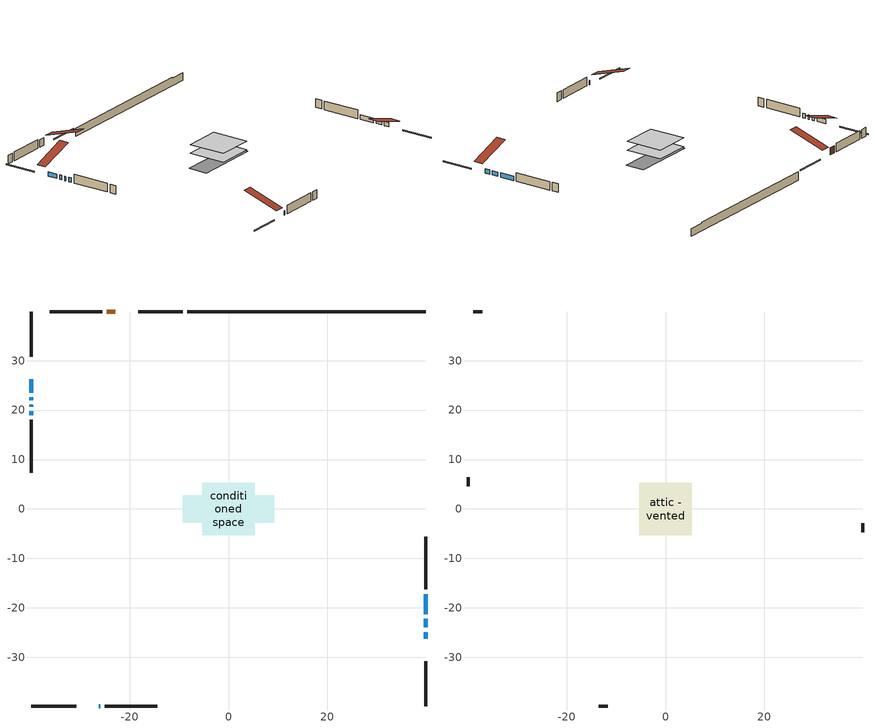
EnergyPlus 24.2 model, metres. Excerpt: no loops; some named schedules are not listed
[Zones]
conditioned space
 floor adiabatic (AdiabaticFloorConstruction): -5.29,-5.29 -5.29,5.29 5.29,5.29 5.29,-5.29 z0.61
 floor foundation (Slab1 construction): -9.29,-2.75 -9.29,2.75 9.29,2.75 9.29,-2.75 z-1.75
 wall outside (RimJoist1 construction): -9.26,39.83 -18.29,39.83 / -39.83,-39.83 -30.8,-39.83 / -39.83,39.83 -39.83,30.8 / 39.83,-39.83 39.83,-30.8 z0.61:0.91
 wall outside (AdiabaticWallConstruction 1): -22.85,39.83 -24.6,39.83 z0.61:2.64
 wall outside (AdiabaticWallConstruction): -39.83,26.24 -39.83,23.53 / -26.24,-39.83 -25.96,-39.83 / -39.83,22.61 -39.83,21.95 / -39.83,21.03 -39.83,20.66 / 39.83,-26.24 39.83,-24.89 / 39.83,-23.96 39.83,-22.18 / 39.83,-21.25 39.83,-17.19 / -39.83,19.74 -39.83,18.92 z0.61:1.83
 wall outside (Wall1 construction): -25.52,39.83 -36.16,39.83 / -25.04,-39.83 -14.4,-39.83 / -39.83,18 -39.83,7.36 / 39.83,-16.26 39.83,-5.63 z0.61:3.05
 wall foundation (FoundationWall1 construction): -8.33,39.83,-1.75 -8.33,39.83,0.61 35.01,39.83,0.61 35.01,39.83,0.34 39.83,39.83,0.34 39.83,39.83,-1.75
 window (WindowConstruction): -39.83,26.24 -39.83,23.53 z0.61:1.83
 window (WindowConstruction 7): -26.24,-39.83 -25.97,-39.83 z0.61:1.83
 window (WindowConstruction 1): -39.83,22.61 -39.83,21.95 z0.61:1.83
 window (WindowConstruction 2): -39.83,21.03 -39.83,20.66 z0.61:1.83
 window (WindowConstruction 3): 39.83,-26.24 39.83,-24.89 z0.61:1.83
 window (WindowConstruction 4): 39.83,-23.96 39.83,-22.18 z0.61:1.83
 window (WindowConstruction 5): 39.83,-21.25 39.83,-17.19 z0.61:1.83
 window (WindowConstruction 6): -39.83,19.74 -39.83,18.92 z0.61:1.83
 door (Door): -22.85,39.83 -24.6,39.83 z0.61:2.64
 ceiling adiabatic (AdiabaticFloorConstruction): 5.29,-5.29 5.29,5.29 -5.29,5.29 -5.29,-5.29 z0.61
attic - vented
 floor to conditioned space (Floor1 construction Reversed): -5.27,-5.27 -5.27,5.27 5.27,5.27 5.27,-5.27 z3.05
 wall outside (Wall2 construction): -37.09,39.83 -38.9,39.83 / -13.47,-39.83 -11.66,-39.83 / -39.83,6.43 -39.83,4.62 / 39.83,-4.7 39.83,-2.88 z0.61:3.05
 roof outside (Roof1 construction): -21.92,39.83,3.05 -21.92,29.57,6.47 -19.22,29.57,6.47 -19.22,39.83,3.05; -27.17,-39.83,3.05 -27.17,-29.57,6.47 -29.87,-29.57,6.47 -29.87,-39.83,3.05; -39.83,27.17,3.05 -29.57,27.17,6.47 -29.57,29.87,6.47 -39.83,29.87,3.05; 39.83,-27.17,3.05 29.57,-27.17,6.47 29.57,-29.87,6.47 39.83,-29.87,3.05
[Building]
Building 1: Terrain=Suburbs
[Site:Location]
Broadview_SK: Latitude {deg}=50.37; Longitude {deg}=-102.57; Time Zone {hr}=-6; Elevation {m}=600; Keep Site Location Information=Yes
[Site:GroundTemperature:Shallow]
-3.1257, -5.68223, -5.88696, -4.67376, 0.196575, 5.04422, 9.24687, 11.9091, 12.1353, 9.97001, 5.87453, 1.17559
[Site:WaterMainsTemperature]
Calculation Method=Schedule; Temperature Schedule=mains temperature schedule
[Material] Roughness=Rough; Thermal Absorptance=0.9
Name | Thickness {m} | Conductivity {W/m-K} | Density {kg/m3} | Specific Heat {J/kg-K} | Solar Absorptance | Visible Absorptance
asphalt or fiberglass shingles | 0.00635 | 0.162714 | 1121.4 | 1465.45 | 0.84 | 0.84
ceiling loosefill ins | 0.423333 | 0.0480833 | 16.02 | 1046.75 | 0.7 | 0.7
ceiling stud and cavity | 0.1397 | 0.469443 | 65.682 | 1177.47 | 0.7 | 0.7
concrete 4.0 in. | 0.1016 | 1.803125 | 2242.8 | 837.4 | 0.7 | 0.7
concrete 8.0 in. | 0.2032 | 1.803125 | 2242.8 | 837.4 | 0.7 | 0.7
door material | 0.04445 | 0.188738 | 512.64 | 1214.23 | 0.7 | 0.7
exterior vertical ins | 0.00436593 | 0.029427 | 32.04 | 1214.23 | 0.7 | 0.7
floor covering | 0.0127 | 0.0433444 | 54.468 | 1339.84 | 0.6 | 0.6
floor rigid ins; wall rigid ins | 0.512978 | 0.029427 | 32.04 | 1214.23 | 0.7 | 0.7
floor stud and cavity | 0.1397 | 1.75129 | 37.0049 | 1207.88 | 0.7 | 0.7
furniture material conditioned space 1 | 0.1524 | 0.115458 | 640.8 | 1214.23 | 0.6 | 0.6
gypsum board | 0.0127 | 0.160291 | 801 | 837.4 | 0.6 | 0.6
gypsum board 1 | 0.0127 | 0.160291 | 801 | 837.4 | 0.7 | 0.7
osb sheathing 0.5 in. | 0.0127 | 0.115458 | 512.64 | 1214.23 | 0.7 | 0.7
osb sheathing 0.75 in. | 0.01905 | 0.115458 | 512.64 | 1214.23 | 0.7 | 0.7
rim joist stud and cavity | 0.0508 | 0.271007 | 50.32683 | 1063.81 | 0.6 | 0.6
wall stud and cavity | 0.1397 | 0.092254 | 139.0536 | 1170.24 | 0.7 | 0.7
wall stud and cavity 1 | 0.0889 | 6.1454 | 50.32683 | 1063.81 | 0.6 | 0.6
wall stud and cavity 2 | 0.0889 | 0.380278 | 52.3479 | 1209.89 | 0.7 | 0.7
wall stud and cavity 3 | 0.0889 | 0.391764 | 83.0341 | 1211.67 | 0.7 | 0.7
wood siding | 0.0254 | 0.102417 | 544.68 | 1172.36 | 0 | 0
wood siding 1 | 0.00254 | 0.102417 | 544.68 | 1172.36 | 0 | 0
wood siding 2; wood siding 3; wood siding 4 | 0.0254 | 0.102417 | 544.68 | 1172.36 | 0.7 | 0.7
[WindowMaterial:SimpleGlazingSystem]
Name | U-Factor {W/m2-K} | Solar Heat Gain Coefficient
WindowMaterial | 1.72441 | 0.56
WindowMaterial 1 | 2.95767 | 0.63
WindowMaterial 2 | 2.99742 | 0.59
WindowMaterial 3 | 1.70454 | 0.57
WindowMaterial 4 | 2.87761 | 0.71
WindowMaterial 5 | 3.02467 | 0.56
[Construction]
AdiabaticFloorConstruction: floor stud and cavity, floor rigid ins, osb sheathing 0.75 in., floor covering
AdiabaticWallConstruction: wood siding 3, wall rigid ins, wall stud and cavity 2, gypsum board
AdiabaticWallConstruction 1: wood siding 4, wall rigid ins, wall stud and cavity 2, gypsum board
Door: door material
Floor1 construction Reversed: gypsum board, ceiling stud and cavity, ceiling loosefill ins
FoundationWall1 construction: concrete 8.0 in., gypsum board 1
furniture construction conditioned space 1: furniture material conditioned space 1
PartitionWallConstruction: gypsum board, wall stud and cavity 3, gypsum board
RimJoist1 construction: wood siding 2, rim joist stud and cavity
Roof1 construction: asphalt or fiberglass shingles
Slab1 construction: concrete 4.0 in.
Wall1 construction: wood siding, osb sheathing 0.5 in., wall stud and cavity, gypsum board
Wall2 construction: wood siding 1, wall stud and cavity 1
WindowConstruction; WindowConstruction 3: WindowMaterial
WindowConstruction 1: WindowMaterial 1
WindowConstruction 2: WindowMaterial 2
WindowConstruction 4: WindowMaterial 3
WindowConstruction 5: WindowMaterial 4
WindowConstruction 6; WindowConstruction 7: WindowMaterial 5
[Zone] Multiplier=1; Part of Total Floor Area=Yes
Name | Volume {m3}
attic - vented | 61.5775
conditioned space | 535.3
[Space]
Name | Zone | Volume {m3}
attic - vented 1 | attic - vented | 61.5775
conditioned space 1 | conditioned space | 535.3
[ZoneInfiltration:EffectiveLeakageArea]
infil attic - vented 1: Zone or Space=attic - vented 1; Schedule=Always On Discrete; Effective Air Leakage Area {cm2}=3915.18; Stack Coefficient=0.000407349; Wind Coefficient=1.36365e-05
[ZoneMixing]
whole house fan mix: Zone or Space=attic - vented; Schedule=Always On Continuous; Design Flow Rate Calculation Method=Flow/Zone; Design Flow Rate {m3/s}=0; Source Zone or Space=conditioned space
[SurfaceProperty:ExposedFoundationPerimeter]
Slab1: Exposed Perimeter Calculation Method=TotalExposedPerimeter; Total Exposed Perimeter {m}=48.158
[InternalMass] Zone or ZoneList=conditioned space; Space or SpaceList=conditioned space 1
Name | Construction | Surface Area {m2}
furniture mass conditioned space 1 | furniture construction conditioned space 1 | 85.6399
partition wall mass | PartitionWallConstruction | 214.1
[Lights]
interior lighting: Zone or ZoneList or Space or SpaceList=conditioned space 1; Schedule=interior lighting schedule; Design Level Calculation Method=LightingLevel; Lighting Level {W}=343.2; Return Air Fraction=0; Fraction Radiant=0.6; Fraction Visible=0.2; Fraction Replaceable=1
[People]
occupants: Zone or ZoneList or Space or SpaceList=conditioned space 1; Number of People Schedule=occupants schedule; Number of People Calculation Method=People; Number of People=3; Fraction Radiant=0.314171; Sensible Heat Fraction=0.56303; Activity Level Schedule=occupants activity schedule; Carbon Dioxide Generation Rate {m3/s-W}=0; Enable ASHRAE 55 Comfort Warnings=No; Mean Radiant Temperature Calculation Type=EnclosureAveraged
[ElectricEquipment] Zone or ZoneList or Space or SpaceList=conditioned space 1; Design Level Calculation Method=EquipmentLevel
Name | Schedule | Design Level {W} | Fraction Latent | Fraction Radiant | Fraction Lost
clothes dryer | clothes dryer schedule | 140.772 | 0.015 | 0.081 | 0.85
clothes washer | clothes washer schedule | 32.1985 | 0.03 | 0.162 | 0.7
cooking range | cooking range schedule | 215.147 | 0.08 | 0.432 | 0.2
dishwasher | dishwasher schedule | 66.8632 | 0.3 | 0.18 | 0.4
fridge | fridge schedule | 72.9452 | 0 | 0.6 | 0
mech vent house fan | mech vent house fan schedule | 0 | 0 | 0 | 1
mech vent house fan cfis | mech vent house fan cfis schedule | 0 | 0 | 0 | 0
misc plug loads | misc plug loads schedule | 494.7 | 0.045 | 0.513 | 0.1
whole house fan | Always On Discrete | 0 | 0 | 0 | 1
[OtherEquipment] Zone or ZoneList or Space or SpaceList=conditioned space 1; Design Level Calculation Method=EquipmentLevel
Name | Fuel Type | Schedule | Design Level {W} | Fraction Latent | Fraction Radiant | Fraction Lost
clothes dryer 1 | Electricity | clothes dryer schedule | 0 | 0.015 | 0.081 | 0.85
cooking range 1 | Electricity | cooking range schedule | 0 | 0.08 | 0.432 | 0.2
general water use latent | None | general water use schedule | 62.594 | 1 | 0 | 0
general water use sensible | None | general water use schedule | -61.6891 | 0 | 0.6 | 0
mech vent house fan latent load | None | Always On Discrete | 0 | 1 | 0 | 0
mech vent house fan sensible load | None | Always On Discrete | 0 | 0 | 0 | 0
water heater energy adjustment1 | NaturalGas | Always On Discrete | 0.01 | 0 | 0 | 1
[ZoneInfiltration:DesignFlowRate] Zone or ZoneList or Space or SpaceList=conditioned space 1; Schedule=Always On Discrete; Design Flow Rate Calculation Method=Flow/Zone; Design Flow Rate {m3/s}=0
infil flow; natural vent flow; whole house fan flow
[AvailabilityManager:Scheduled]
furnace airloop Availability Manager: Schedule=Always On Discrete
[Foundation:Kiva]
Foundation Kiva 1: Initial Indoor Air Temperature {C}=21; Wall Height Above Grade {m}=0.609996; Wall Depth Below Slab {m}=0.2032; Custom Block Material Name 1=exterior vertical ins; Custom Block Depth 1 {m}=2.36001; Custom Block X Position 1 {m}=0.2159; Custom Block Z Position 1 {m}=0
[Foundation:Kiva:Settings]
Soil Conductivity {W/m-K}=0.849921; Soil Density {kg/m3}=1842.3; Soil Specific Heat {J/kg-K}=418.7; Ground Solar Absorptivity=0.9; Ground Thermal Absorptivity=0.9; Ground Surface Roughness {m}=0.03; Far-Field Width {m}=40; Deep-Ground Boundary Condition=ZeroFlux; Deep-Ground Depth {m}=40; Minimum Cell Dimension {m}=0.2; Maximum Cell Growth Coefficient=3; Simulation Timestep=Timestep
[Exterior:Lights]
exterior lighting: Schedule=exterior lighting schedule; Design Level {W}=75.6
[EnergyManagementSystem:GlobalVariable]
furnace_airloop_Fan_RTF
infil_program_Qfan
infil_program_Qinf
natural_vent_program_Qnv
natural_vent_program_Qwhf
[EnergyManagementSystem:Sensor]
Name | Output:Variable or Output:Meter Index Key | Output:Variable or Output:Meter
airflow_gain | infil flow | Infiltration Sensible Heat Gain Energy
airflow_gain_1 | natural vent flow | Infiltration Sensible Heat Gain Energy
airflow_gain_2 | whole house fan flow | Infiltration Sensible Heat Gain Energy
airflow_loss | infil flow | Infiltration Sensible Heat Loss Energy
airflow_loss_1 | natural vent flow | Infiltration Sensible Heat Loss Energy
airflow_loss_2 | whole house fan flow | Infiltration Sensible Heat Loss Energy
clg_load_cond |  | Cooling:EnergyTransfer:Zone:CONDITIONED SPACE
clg_sp_s; clg_sp_s_1 | cooling setpoint | Schedule Value
clothes_dryer_exhaust_0_sch_s | clothes dryer exhaust 0 schedule | Schedule Value
cool_season | cooling season schedule | Schedule Value
htg_load_cond |  | Heating:EnergyTransfer:Zone:CONDITIONED SPACE
htg_sp_s; htg_sp_s_1 | heating setpoint | Schedule Value
ig_ee_conv | clothes dryer | Electric Equipment Convective Heating Energy
ig_ee_conv_2 | cooking range | Electric Equipment Convective Heating Energy
ig_ee_conv_4 | fridge | Electric Equipment Convective Heating Energy
ig_ee_conv_5 | misc plug loads | Electric Equipment Convective Heating Energy
ig_ee_conv_6 | whole house fan | Electric Equipment Convective Heating Energy
ig_ee_rad | clothes dryer | Electric Equipment Radiant Heating Energy
ig_ee_rad_2 | cooking range | Electric Equipment Radiant Heating Energy
ig_ee_rad_4 | fridge | Electric Equipment Radiant Heating Energy
ig_ee_rad_5 | misc plug loads | Electric Equipment Radiant Heating Energy
ig_ee_rad_6 | whole house fan | Electric Equipment Radiant Heating Energy
ig_lgt_conv | interior lighting | Lights Convective Heating Energy
ig_lgt_rad | interior lighting | Lights Radiant Heating Energy
ig_lgt_vis | interior lighting | Lights Visible Radiation Heating Energy
ig_oe_conv | clothes dryer 1 | Other Equipment Convective Heating Energy
ig_oe_conv_1 | cooking range 1 | Other Equipment Convective Heating Energy
ig_oe_conv_2 | general water use latent | Other Equipment Convective Heating Energy
ig_oe_conv_3 | general water use sensible | Other Equipment Convective Heating Energy
ig_oe_conv_4 | water heater energy adjustment1 | Other Equipment Convective Heating Energy
ig_oe_rad | clothes dryer 1 | Other Equipment Radiant Heating Energy
ig_oe_rad_1 | cooking range 1 | Other Equipment Radiant Heating Energy
ig_oe_rad_2 | general water use latent | Other Equipment Radiant Heating Energy
ig_oe_rad_3 | general water use sensible | Other Equipment Radiant Heating Energy
ig_oe_rad_4 | water heater energy adjustment1 | Other Equipment Radiant Heating Energy
ig_ppl_conv | occupants | People Convective Heating Energy
ig_ppl_rad | occupants | People Radiant Heating Energy
im_conv | furniture mass conditioned space 1 | Surface Inside Face Convection Heat Gain Energy
im_conv_1 | partition wall mass | Surface Inside Face Convection Heat Gain Energy
im_ig | furniture mass conditioned space 1 | Surface Inside Face Internal Gains Radiation Heat Gain Energy
im_ig_1 | partition wall mass | Surface Inside Face Internal Gains Radiation Heat Gain Energy
im_lgt | furniture mass conditioned space 1 | Surface Inside Face Lights Radiation Heat Gain Energy
im_lgt_1 | partition wall mass | Surface Inside Face Lights Radiation Heat Gain Energy
im_sol | furniture mass conditioned space 1 | Surface Inside Face Solar Radiation Heat Gain Energy
im_sol_1 | partition wall mass | Surface Inside Face Solar Radiation Heat Gain Energy
im_surf | furniture mass conditioned space 1 | Surface Inside Face Net Surface Thermal Radiation Heat Gain Energy
im_surf_1 | partition wall mass | Surface Inside Face Net Surface Thermal Radiation Heat Gain Energy
mv_conv | mech vent house fan | Electric Equipment Convective Heating Energy
mv_conv_1 | mech vent house fan cfis | Electric Equipment Convective Heating Energy
mv_conv_2 | mech vent house fan latent load | Other Equipment Convective Heating Energy
mv_conv_3 | mech vent house fan sensible load | Other Equipment Convective Heating Energy
mv_rad | mech vent house fan | Electric Equipment Radiant Heating Energy
mv_rad_1 | mech vent house fan cfis | Electric Equipment Radiant Heating Energy
mv_rad_2 | mech vent house fan latent load | Other Equipment Radiant Heating Energy
mv_rad_3 | mech vent house fan sensible load | Other Equipment Radiant Heating Energy
natural_vent_s | natural vent schedule | Schedule Value
out_pb_s |  | Site Outdoor Air Barometric Pressure
out_wt_s |  | Site Outdoor Air Humidity Ratio
site_vw_s |  | Site Wind Speed
ss_back_out | Window1 | Surface Window Shortwave from Zone Back Out Window Heat Transfer Rate
ss_back_out_1 | Window11 | Surface Window Shortwave from Zone Back Out Window Heat Transfer Rate
ss_back_out_2 | Window3 | Surface Window Shortwave from Zone Back Out Window Heat Transfer Rate
ss_back_out_3 | Window4 | Surface Window Shortwave from Zone Back Out Window Heat Transfer Rate
ss_back_out_4 | Window5 | Surface Window Shortwave from Zone Back Out Window Heat Transfer Rate
ss_back_out_5 | Window6 | Surface Window Shortwave from Zone Back Out Window Heat Transfer Rate
ss_back_out_6 | Window7 | Surface Window Shortwave from Zone Back Out Window Heat Transfer Rate
ss_back_out_7 | Window8 | Surface Window Shortwave from Zone Back Out Window Heat Transfer Rate
ss_conv | Door1 | Surface Inside Face Convection Heat Gain Energy
ss_conv_1 | Window1 | Surface Inside Face Convection Heat Gain Energy
ss_conv_2 | Window11 | Surface Inside Face Convection Heat Gain Energy
ss_conv_3 | Window3 | Surface Inside Face Convection Heat Gain Energy
ss_conv_4 | Window4 | Surface Inside Face Convection Heat Gain Energy
ss_conv_5 | Window5 | Surface Inside Face Convection Heat Gain Energy
ss_conv_6 | Window6 | Surface Inside Face Convection Heat Gain Energy
ss_conv_7 | Window7 | Surface Inside Face Convection Heat Gain Energy
ss_conv_8 | Window8 | Surface Inside Face Convection Heat Gain Energy
ss_ig | Door1 | Surface Inside Face Internal Gains Radiation Heat Gain Energy
ss_ig_1 | Window1 | Surface Inside Face Internal Gains Radiation Heat Gain Energy
ss_ig_2 | Window11 | Surface Inside Face Internal Gains Radiation Heat Gain Energy
ss_ig_3 | Window3 | Surface Inside Face Internal Gains Radiation Heat Gain Energy
ss_ig_4 | Window4 | Surface Inside Face Internal Gains Radiation Heat Gain Energy
ss_ig_5 | Window5 | Surface Inside Face Internal Gains Radiation Heat Gain Energy
ss_ig_6 | Window6 | Surface Inside Face Internal Gains Radiation Heat Gain Energy
ss_ig_7 | Window7 | Surface Inside Face Internal Gains Radiation Heat Gain Energy
ss_ig_8 | Window8 | Surface Inside Face Internal Gains Radiation Heat Gain Energy
ss_lgt | Door1 | Surface Inside Face Lights Radiation Heat Gain Energy
ss_sol | Door1 | Surface Inside Face Solar Radiation Heat Gain Energy
ss_surf | Door1 | Surface Inside Face Net Surface Thermal Radiation Heat Gain Energy
ss_surf_1 | Window1 | Surface Inside Face Net Surface Thermal Radiation Heat Gain Energy
ss_surf_2 | Window11 | Surface Inside Face Net Surface Thermal Radiation Heat Gain Energy
ss_surf_3 | Window3 | Surface Inside Face Net Surface Thermal Radiation Heat Gain Energy
ss_surf_4 | Window4 | Surface Inside Face Net Surface Thermal Radiation Heat Gain Energy
ss_surf_5 | Window5 | Surface Inside Face Net Surface Thermal Radiation Heat Gain Energy
ss_surf_6 | Window6 | Surface Inside Face Net Surface Thermal Radiation Heat Gain Energy
ss_surf_7 | Window7 | Surface Inside Face Net Surface Thermal Radiation Heat Gain Energy
ss_surf_8 | Window8 | Surface Inside Face Net Surface Thermal Radiation Heat Gain Energy
ss_trans_in | Window1 | Surface Window Transmitted Solar Radiation Rate
ss_trans_in_1 | Window11 | Surface Window Transmitted Solar Radiation Rate
ss_trans_in_2 | Window3 | Surface Window Transmitted Solar Radiation Rate
ss_trans_in_3 | Window4 | Surface Window Transmitted Solar Radiation Rate
ss_trans_in_4 | Window5 | Surface Window Transmitted Solar Radiation Rate
ss_trans_in_5 | Window6 | Surface Window Transmitted Solar Radiation Rate
ss_trans_in_6 | Window7 | Surface Window Transmitted Solar Radiation Rate
ss_trans_in_7 | Window8 | Surface Window Transmitted Solar Radiation Rate
ss_trans_out | Window1 | Surface Inside Face Initial Transmitted Diffuse Transmitted Out Window Solar Radiation Rate
ss_trans_out_1 | Window11 | Surface Inside Face Initial Transmitted Diffuse Transmitted Out Window Solar Radiation Rate
ss_trans_out_2 | Window3 | Surface Inside Face Initial Transmitted Diffuse Transmitted Out Window Solar Radiation Rate
ss_trans_out_3 | Window4 | Surface Inside Face Initial Transmitted Diffuse Transmitted Out Window Solar Radiation Rate
ss_trans_out_4 | Window5 | Surface Inside Face Initial Transmitted Diffuse Transmitted Out Window Solar Radiation Rate
ss_trans_out_5 | Window6 | Surface Inside Face Initial Transmitted Diffuse Transmitted Out Window Solar Radiation Rate
ss_trans_out_6 | Window7 | Surface Inside Face Initial Transmitted Diffuse Transmitted Out Window Solar Radiation Rate
ss_trans_out_7 | Window8 | Surface Inside Face Initial Transmitted Diffuse Transmitted Out Window Solar Radiation Rate
s_conv | Floor1 | Surface Inside Face Convection Heat Gain Energy
s_conv_1 | FoundationWall1 | Surface Inside Face Convection Heat Gain Energy
s_conv_10 | Wall1:180 | Surface Inside Face Convection Heat Gain Energy
s_conv_11 | Wall1:270 | Surface Inside Face Convection Heat Gain Energy
s_conv_12 | Wall1:90 | Surface Inside Face Convection Heat Gain Energy
s_conv_2 | inferred conditioned ceiling | Surface Inside Face Convection Heat Gain Energy
s_conv_3 | inferred conditioned floor | Surface Inside Face Convection Heat Gain Energy
s_conv_4 | RimJoist1:0 | Surface Inside Face Convection Heat Gain Energy
s_conv_5 | RimJoist1:180 | Surface Inside Face Convection Heat Gain Energy
s_conv_6 | RimJoist1:270 | Surface Inside Face Convection Heat Gain Energy
s_conv_7 | RimJoist1:90 | Surface Inside Face Convection Heat Gain Energy
s_conv_8 | Slab1 | Surface Inside Face Convection Heat Gain Energy
s_conv_9 | Wall1:0 | Surface Inside Face Convection Heat Gain Energy
s_ig | Floor1 | Surface Inside Face Internal Gains Radiation Heat Gain Energy
s_ig_1 | FoundationWall1 | Surface Inside Face Internal Gains Radiation Heat Gain Energy
s_ig_10 | Wall1:180 | Surface Inside Face Internal Gains Radiation Heat Gain Energy
s_ig_11 | Wall1:270 | Surface Inside Face Internal Gains Radiation Heat Gain Energy
s_ig_12 | Wall1:90 | Surface Inside Face Internal Gains Radiation Heat Gain Energy
s_ig_2 | inferred conditioned ceiling | Surface Inside Face Internal Gains Radiation Heat Gain Energy
s_ig_3 | inferred conditioned floor | Surface Inside Face Internal Gains Radiation Heat Gain Energy
s_ig_4 | RimJoist1:0 | Surface Inside Face Internal Gains Radiation Heat Gain Energy
s_ig_5 | RimJoist1:180 | Surface Inside Face Internal Gains Radiation Heat Gain Energy
s_ig_6 | RimJoist1:270 | Surface Inside Face Internal Gains Radiation Heat Gain Energy
s_ig_7 | RimJoist1:90 | Surface Inside Face Internal Gains Radiation Heat Gain Energy
s_ig_8 | Slab1 | Surface Inside Face Internal Gains Radiation Heat Gain Energy
s_ig_9 | Wall1:0 | Surface Inside Face Internal Gains Radiation Heat Gain Energy
s_lgt | Floor1 | Surface Inside Face Lights Radiation Heat Gain Energy
s_lgt_1 | FoundationWall1 | Surface Inside Face Lights Radiation Heat Gain Energy
s_lgt_10 | Wall1:180 | Surface Inside Face Lights Radiation Heat Gain Energy
s_lgt_11 | Wall1:270 | Surface Inside Face Lights Radiation Heat Gain Energy
s_lgt_12 | Wall1:90 | Surface Inside Face Lights Radiation Heat Gain Energy
s_lgt_2 | inferred conditioned ceiling | Surface Inside Face Lights Radiation Heat Gain Energy
s_lgt_3 | inferred conditioned floor | Surface Inside Face Lights Radiation Heat Gain Energy
s_lgt_4 | RimJoist1:0 | Surface Inside Face Lights Radiation Heat Gain Energy
s_lgt_5 | RimJoist1:180 | Surface Inside Face Lights Radiation Heat Gain Energy
s_lgt_6 | RimJoist1:270 | Surface Inside Face Lights Radiation Heat Gain Energy
s_lgt_7 | RimJoist1:90 | Surface Inside Face Lights Radiation Heat Gain Energy
s_lgt_8 | Slab1 | Surface Inside Face Lights Radiation Heat Gain Energy
s_lgt_9 | Wall1:0 | Surface Inside Face Lights Radiation Heat Gain Energy
s_sol | Floor1 | Surface Inside Face Solar Radiation Heat Gain Energy
s_sol_1 | FoundationWall1 | Surface Inside Face Solar Radiation Heat Gain Energy
s_sol_10 | Wall1:180 | Surface Inside Face Solar Radiation Heat Gain Energy
s_sol_11 | Wall1:270 | Surface Inside Face Solar Radiation Heat Gain Energy
s_sol_12 | Wall1:90 | Surface Inside Face Solar Radiation Heat Gain Energy
s_sol_2 | inferred conditioned ceiling | Surface Inside Face Solar Radiation Heat Gain Energy
s_sol_3 | inferred conditioned floor | Surface Inside Face Solar Radiation Heat Gain Energy
s_sol_4 | RimJoist1:0 | Surface Inside Face Solar Radiation Heat Gain Energy
s_sol_5 | RimJoist1:180 | Surface Inside Face Solar Radiation Heat Gain Energy
s_sol_6 | RimJoist1:270 | Surface Inside Face Solar Radiation Heat Gain Energy
s_sol_7 | RimJoist1:90 | Surface Inside Face Solar Radiation Heat Gain Energy
s_sol_8 | Slab1 | Surface Inside Face Solar Radiation Heat Gain Energy
s_sol_9 | Wall1:0 | Surface Inside Face Solar Radiation Heat Gain Energy
s_surf | Floor1 | Surface Inside Face Net Surface Thermal Radiation Heat Gain Energy
s_surf_1 | FoundationWall1 | Surface Inside Face Net Surface Thermal Radiation Heat Gain Energy
s_surf_10 | Wall1:180 | Surface Inside Face Net Surface Thermal Radiation Heat Gain Energy
s_surf_11 | Wall1:270 | Surface Inside Face Net Surface Thermal Radiation Heat Gain Energy
s_surf_12 | Wall1:90 | Surface Inside Face Net Surface Thermal Radiation Heat Gain Energy
s_surf_2 | inferred conditioned ceiling | Surface Inside Face Net Surface Thermal Radiation Heat Gain Energy
s_surf_3 | inferred conditioned floor | Surface Inside Face Net Surface Thermal Radiation Heat Gain Energy
s_surf_4 | RimJoist1:0 | Surface Inside Face Net Surface Thermal Radiation Heat Gain Energy
s_surf_5 | RimJoist1:180 | Surface Inside Face Net Surface Thermal Radiation Heat Gain Energy
s_surf_6 | RimJoist1:270 | Surface Inside Face Net Surface Thermal Radiation Heat Gain Energy
s_surf_7 | RimJoist1:90 | Surface Inside Face Net Surface Thermal Radiation Heat Gain Energy
s_surf_8 | Slab1 | Surface Inside Face Net Surface Thermal Radiation Heat Gain Energy
s_surf_9 | Wall1:0 | Surface Inside Face Net Surface Thermal Radiation Heat Gain Energy
